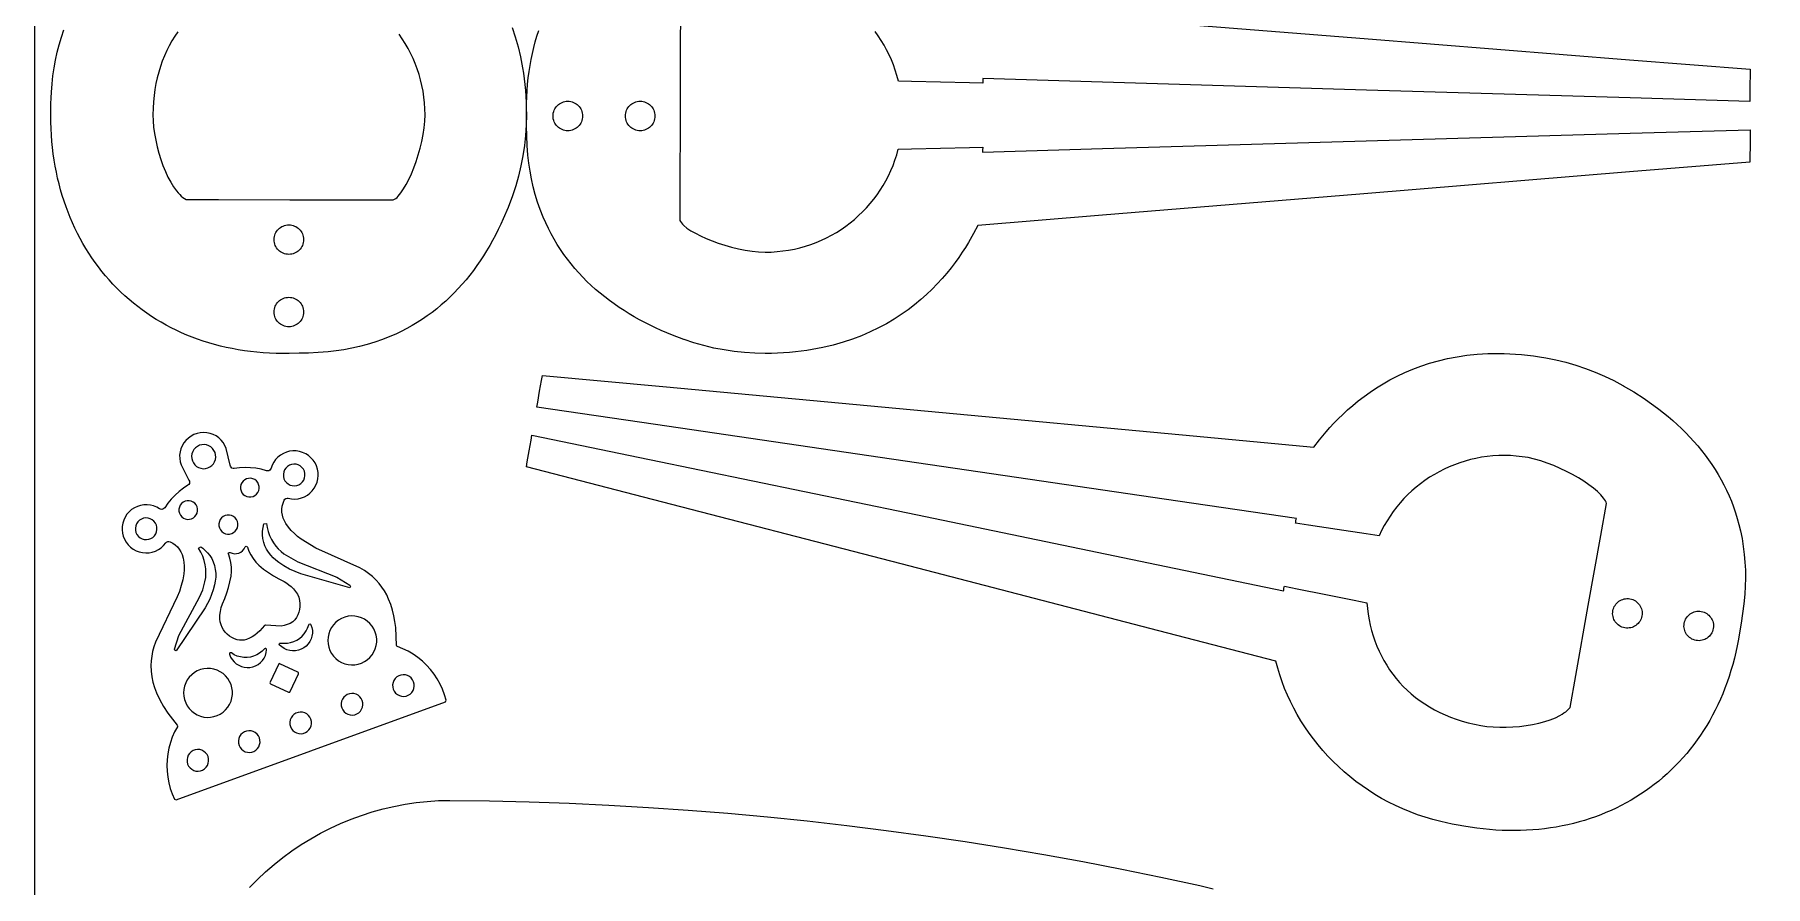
# Model space of a CAD drawing. Extents: x 0 to 1250, y 0 to 2500.
# Drawn here: x 0 to 143.7, y 679.5 to 750.3 of the extents above; entities that cross this region are included whole.
import ezdxf

# ---------------------------------------------------------------- set-up
doc = ezdxf.new("R2010")
doc.units = 0
doc.layers.get('0').update_dxf_attribs({"linetype": 'CONTINUOUS', "lineweight": 25})

msp = doc.modelspace()

# ---------------------------------------------------------------- linework, layer by layer
for points in [[(0, 0), (1250, 0), (1250, 2500), (0, 2500)], [(43.0493, 743.492), (43.0557, 743.617), (43.0742, 743.739), (43.1044, 743.856), (43.1456, 743.969), (43.1972, 744.076), (43.2585, 744.177), (43.329, 744.271), (43.4081, 744.358), (43.4951, 744.437), (43.5894, 744.508), (43.6904, 744.569), (43.7975, 744.621), (43.91, 744.662), (44.0274, 744.692), (44.1491, 744.711), (44.2743, 744.717), (44.3996, 744.711), (44.5212, 744.692), (44.6386, 744.662), (44.7512, 744.621), (44.8583, 744.569), (44.9593, 744.508), (45.0536, 744.437), (45.1406, 744.358), (45.2196, 744.271), (45.2901, 744.177), (45.3515, 744.076), (45.4031, 743.969), (45.4443, 743.856), (45.4744, 743.739), (45.493, 743.617), (45.4993, 743.492), (45.493, 743.367), (45.4744, 743.245), (45.4443, 743.128), (45.4031, 743.015), (45.3515, 742.908), (45.2901, 742.807), (45.2196, 742.713), (45.1406, 742.626), (45.0536, 742.547), (44.9593, 742.476), (44.8583, 742.415), (44.7512, 742.363), (44.6386, 742.322), (44.5212, 742.292), (44.3996, 742.273), (44.2743, 742.267), (44.1491, 742.273), (44.0274, 742.292), (43.91, 742.322), (43.7975, 742.363), (43.6904, 742.415), (43.5894, 742.476), (43.4951, 742.547), (43.4081, 742.626), (43.329, 742.713), (43.2585, 742.807), (43.1972, 742.908), (43.1456, 743.015), (43.1044, 743.128), (43.0742, 743.245), (43.0557, 743.367)], [(49.0641, 743.492), (49.0705, 743.617), (49.089, 743.739), (49.1192, 743.856), (49.1604, 743.969), (49.212, 744.076), (49.2733, 744.177), (49.3438, 744.271), (49.4229, 744.358), (49.5099, 744.437), (49.6042, 744.508), (49.7052, 744.569), (49.8123, 744.621), (49.9248, 744.662), (50.0422, 744.692), (50.1639, 744.711), (50.2891, 744.717), (50.4144, 744.711), (50.536, 744.692), (50.6534, 744.662), (50.766, 744.621), (50.8731, 744.569), (50.9741, 744.508), (51.0684, 744.437), (51.1554, 744.358), (51.2344, 744.271), (51.3049, 744.177), (51.3663, 744.076), (51.4179, 743.969), (51.4591, 743.856), (51.4892, 743.739), (51.5078, 743.617), (51.5141, 743.492), (51.5078, 743.367), (51.4892, 743.245), (51.4591, 743.128), (51.4179, 743.015), (51.3663, 742.908), (51.3049, 742.807), (51.2344, 742.713), (51.1554, 742.626), (51.0684, 742.547), (50.9741, 742.476), (50.8731, 742.415), (50.766, 742.363), (50.6534, 742.322), (50.536, 742.292), (50.4144, 742.273), (50.2891, 742.267), (50.1639, 742.273), (50.0422, 742.292), (49.9248, 742.322), (49.8123, 742.363), (49.7052, 742.415), (49.6042, 742.476), (49.5099, 742.547), (49.4229, 742.626), (49.3438, 742.713), (49.2733, 742.807), (49.212, 742.908), (49.1604, 743.015), (49.1192, 743.128), (49.089, 743.245), (49.0705, 743.367)], [(21.1119, 731.999), (20.9866, 732.005), (20.865, 732.024), (20.7476, 732.054), (20.6351, 732.095), (20.528, 732.147), (20.427, 732.208), (20.3327, 732.278), (20.2457, 732.357), (20.1666, 732.444), (20.0961, 732.539), (20.0347, 732.64), (19.9832, 732.747), (19.942, 732.859), (19.9118, 732.977), (19.8932, 733.098), (19.8869, 733.224), (19.8932, 733.349), (19.9118, 733.471), (19.942, 733.588), (19.9832, 733.701), (20.0347, 733.808), (20.0961, 733.909), (20.1666, 734.003), (20.2457, 734.09), (20.3327, 734.169), (20.427, 734.239), (20.528, 734.301), (20.6351, 734.352), (20.7476, 734.394), (20.865, 734.424), (20.9866, 734.442), (21.1119, 734.449), (21.2372, 734.442), (21.3588, 734.424), (21.4762, 734.394), (21.5887, 734.352), (21.6958, 734.301), (21.7968, 734.239), (21.8911, 734.169), (21.9781, 734.09), (22.0572, 734.003), (22.1277, 733.909), (22.1891, 733.808), (22.2406, 733.701), (22.2818, 733.588), (22.312, 733.471), (22.3306, 733.349), (22.3369, 733.224), (22.3306, 733.098), (22.312, 732.977), (22.2818, 732.859), (22.2406, 732.747), (22.1891, 732.64), (22.1277, 732.539), (22.0572, 732.444), (21.9781, 732.357), (21.8911, 732.278), (21.7968, 732.208), (21.6958, 732.147), (21.5887, 732.095), (21.4762, 732.054), (21.3588, 732.024), (21.2372, 732.005)], [(21.1119, 725.984), (20.9866, 725.99), (20.865, 726.009), (20.7476, 726.039), (20.6351, 726.08), (20.528, 726.132), (20.427, 726.193), (20.3327, 726.264), (20.2457, 726.343), (20.1666, 726.43), (20.0961, 726.524), (20.0347, 726.625), (19.9832, 726.732), (19.942, 726.845), (19.9118, 726.962), (19.8932, 727.084), (19.8869, 727.209), (19.8932, 727.334), (19.9118, 727.456), (19.942, 727.573), (19.9832, 727.686), (20.0347, 727.793), (20.0961, 727.894), (20.1666, 727.988), (20.2457, 728.075), (20.3327, 728.154), (20.427, 728.225), (20.528, 728.286), (20.6351, 728.338), (20.7476, 728.379), (20.865, 728.409), (20.9866, 728.428), (21.1119, 728.434), (21.2372, 728.428), (21.3588, 728.409), (21.4762, 728.379), (21.5887, 728.338), (21.6958, 728.286), (21.7968, 728.225), (21.8911, 728.154), (21.9781, 728.075), (22.0572, 727.988), (22.1277, 727.894), (22.1891, 727.793), (22.2406, 727.686), (22.2818, 727.573), (22.312, 727.456), (22.3306, 727.334), (22.3369, 727.209), (22.3306, 727.084), (22.312, 726.962), (22.2818, 726.845), (22.2406, 726.732), (22.1891, 726.625), (22.1277, 726.524), (22.0572, 726.43), (21.9781, 726.343), (21.8911, 726.264), (21.7968, 726.193), (21.6958, 726.132), (21.5887, 726.08), (21.4762, 726.039), (21.3588, 726.009), (21.2372, 725.99)], [(106.229, 715.993), (106.695, 716.6), (107.25, 717.266), (107.561, 717.616), (107.895, 717.975), (108.252, 718.34), (108.632, 718.71), (109.036, 719.082), (109.465, 719.454), (109.917, 719.824), (110.394, 720.19), (110.895, 720.55), (111.422, 720.901), (111.974, 721.243), (112.552, 721.571), (113.155, 721.885), (113.784, 722.182), (114.44, 722.461), (115.122, 722.718), (115.831, 722.953), (116.568, 723.162), (117.331, 723.344), (118.123, 723.496), (118.942, 723.617), (119.79, 723.704), (120.666, 723.756), (121.57, 723.769), (122.034, 723.761), (122.504, 723.743), (122.982, 723.714), (123.467, 723.674), (123.96, 723.624), (124.46, 723.562), (124.967, 723.488), (125.482, 723.403), (126.319, 723.237), (127.151, 723.035), (127.975, 722.798), (128.789, 722.527), (129.591, 722.221), (130.378, 721.882), (131.148, 721.509), (131.899, 721.102), (131.902, 721.101), (131.908, 721.097), (131.915, 721.094), (131.918, 721.092), (132.794, 720.57), (133.646, 720.02), (134.062, 719.734), (134.47, 719.441), (134.871, 719.141), (135.265, 718.833), (135.651, 718.518), (136.028, 718.195), (136.397, 717.864), (136.757, 717.526), (137.108, 717.18), (137.449, 716.826), (137.781, 716.465), (138.103, 716.095), (138.414, 715.717), (138.715, 715.332), (139.005, 714.938), (139.284, 714.536), (139.552, 714.126), (139.807, 713.707), (140.051, 713.28), (140.282, 712.844), (140.501, 712.4), (140.707, 711.948), (140.9, 711.486), (141.079, 711.016), (141.244, 710.537), (141.396, 710.049), (141.533, 709.553), (141.655, 709.047), (141.788, 708.395), (141.894, 707.74), (141.975, 707.082), (142.031, 706.423), (142.062, 705.762), (142.069, 705.099), (142.054, 704.435), (142.016, 703.771), (141.937, 702.957), (141.83, 702.163), (141.706, 701.373), (141.578, 700.57), (141.488, 700.028), (141.387, 699.494), (141.274, 698.968), (141.15, 698.45), (141.016, 697.939), (140.87, 697.437), (140.714, 696.942), (140.548, 696.456), (140.371, 695.978), (140.184, 695.508), (139.986, 695.046), (139.779, 694.593), (139.562, 694.148), (139.335, 693.712), (139.099, 693.285), (138.853, 692.866), (138.598, 692.456), (138.334, 692.055), (138.061, 691.662), (137.779, 691.279), (137.488, 690.905), (137.189, 690.54), (136.881, 690.185), (136.565, 689.838), (136.24, 689.501), (135.908, 689.174), (135.568, 688.856), (135.22, 688.548), (134.864, 688.249), (134.501, 687.96), (134.131, 687.681), (133.753, 687.412), (133.368, 687.153), (132.977, 686.904), (132.578, 686.666), (132.173, 686.437), (131.762, 686.219), (131.344, 686.011), (130.919, 685.813), (130.489, 685.626), (130.053, 685.45), (129.611, 685.285), (129.163, 685.13), (128.709, 684.986), (128.251, 684.853), (127.786, 684.73), (127.317, 684.619), (126.843, 684.519), (126.364, 684.431), (125.88, 684.353), (125.392, 684.287), (124.899, 684.232), (124.402, 684.189), (123.9, 684.158), (123.395, 684.138), (122.886, 684.13), (122.373, 684.133), (121.856, 684.149), (121.336, 684.176), (120.812, 684.216), (120.285, 684.268), (119.756, 684.331), (119.223, 684.408), (118.687, 684.496), (118.205, 684.584), (117.725, 684.679), (117.245, 684.78), (116.767, 684.889), (116.111, 685.056), (115.467, 685.246), (114.834, 685.457), (114.214, 685.689), (113.606, 685.942), (113.01, 686.213), (112.428, 686.504), (111.86, 686.814), (111.305, 687.141), (110.764, 687.486), (110.237, 687.847), (109.726, 688.224), (109.229, 688.617), (108.748, 689.024), (108.282, 689.446), (107.833, 689.881), (107.399, 690.329), (106.983, 690.79), (106.583, 691.263), (106.201, 691.746), (105.836, 692.241), (105.489, 692.745), (105.161, 693.258), (104.851, 693.781), (104.56, 694.311), (104.288, 694.849), (104.036, 695.394), (103.804, 695.946), (103.592, 696.503), (103.4, 697.065), (103.229, 697.632), (103.079, 698.203), (93.3535, 700.728), (71.9569, 706.283), (50.5603, 711.837), (40.8346, 714.362), (40.9074, 714.772), (41.0677, 715.675), (41.2279, 716.577), (41.3008, 716.988), (51.0529, 714.968), (72.5078, 710.525), (93.9628, 706.082), (103.715, 704.062), (103.725, 704.121), (103.747, 704.25), (103.77, 704.379), (103.78, 704.438), (104.852, 704.221), (107.211, 703.743), (109.571, 703.266), (110.643, 703.049), (110.685, 702.577), (110.745, 702.112), (110.822, 701.652), (110.917, 701.2), (111.028, 700.754), (111.157, 700.317), (111.302, 699.887), (111.464, 699.465), (111.643, 699.052), (111.839, 698.648), (112.05, 698.254), (112.279, 697.87), (112.523, 697.495), (112.783, 697.132), (113.06, 696.78), (113.352, 696.439), (113.66, 696.11), (113.984, 695.793), (114.323, 695.489), (114.677, 695.198), (115.047, 694.92), (115.433, 694.656), (115.833, 694.407), (116.248, 694.172), (116.678, 693.952), (117.123, 693.747), (117.583, 693.558), (118.057, 693.386), (118.545, 693.23), (119.048, 693.091), (119.565, 692.969), (120.096, 692.865), (120.597, 692.792), (121.121, 692.744), (121.66, 692.722), (122.21, 692.723), (122.765, 692.747), (123.318, 692.794), (123.864, 692.863), (124.398, 692.954), (124.913, 693.065), (125.403, 693.196), (125.863, 693.346), (126.287, 693.514), (126.668, 693.701), (126.842, 693.801), (127.002, 693.904), (127.149, 694.013), (127.282, 694.125), (127.4, 694.241), (127.503, 694.36), (127.975, 697.006), (129.015, 702.828), (130.056, 708.649), (130.528, 711.295), (130.493, 711.403), (130.44, 711.516), (130.369, 711.635), (130.282, 711.759), (130.06, 712.018), (129.78, 712.29), (129.448, 712.572), (129.069, 712.858), (128.649, 713.146), (128.196, 713.43), (127.713, 713.708), (127.207, 713.974), (126.684, 714.225), (126.15, 714.458), (125.611, 714.667), (125.072, 714.849), (124.54, 715), (124.02, 715.115), (123.527, 715.191), (123.036, 715.246), (122.548, 715.279), (122.062, 715.292), (121.58, 715.284), (121.102, 715.256), (120.628, 715.208), (120.158, 715.141), (119.694, 715.055), (119.236, 714.95), (118.784, 714.827), (118.339, 714.685), (117.902, 714.526), (117.472, 714.35), (117.051, 714.157), (116.638, 713.947), (116.235, 713.721), (115.841, 713.479), (115.458, 713.222), (115.086, 712.949), (114.725, 712.661), (114.376, 712.36), (114.039, 712.043), (113.715, 711.714), (113.404, 711.37), (113.107, 711.014), (112.825, 710.645), (112.557, 710.263), (112.305, 709.87), (112.069, 709.465), (111.848, 709.049), (111.645, 708.621), (110.562, 708.785), (108.178, 709.146), (105.794, 709.508), (104.71, 709.672), (104.721, 709.733), (104.746, 709.867), (104.77, 710.002), (104.781, 710.063), (94.9257, 711.508), (73.2441, 714.687), (51.5625, 717.866), (41.7072, 719.311), (41.7799, 719.723), (41.9398, 720.628), (42.0998, 721.534), (42.1725, 721.946), (52.1814, 721.016), (74.2009, 718.97), (96.2204, 716.923)], [(11.7408, 686.691), (34.1246, 694.838), (34.1873, 694.957), (34.0511, 695.42), (33.8803, 695.872), (33.6761, 696.309), (33.4396, 696.73), (33.1719, 697.131), (32.875, 697.512), (32.5501, 697.869), (32.1993, 698.201), (31.8246, 698.505), (31.428, 698.78), (31.0119, 699.025), (30.5785, 699.237), (30.1304, 699.417), (30.0822, 699.453), (30.064, 699.511), (29.9868, 701.009), (29.9263, 701.492), (29.837, 701.971), (29.719, 702.443), (29.5727, 702.908), (29.3988, 703.363), (29.2373, 703.706), (29.0516, 704.037), (28.8426, 704.354), (28.6114, 704.655), (28.3591, 704.939), (28.0528, 705.23), (27.7263, 705.499), (27.3814, 705.744), (27.0199, 705.964), (23.3569, 707.6), (22.1316, 708.347), (21.8421, 708.567), (21.5694, 708.808), (21.3151, 709.068), (21.0807, 709.346), (20.8673, 709.64), (20.7446, 709.861), (20.648, 710.094), (20.5788, 710.336), (20.5378, 710.585), (20.5338, 710.839), (20.564, 711.091), (20.6278, 711.337), (20.7242, 711.572), (20.7833, 711.655), (20.8669, 711.714), (20.9657, 711.741), (21.0679, 711.734), (21.3384, 711.686), (21.613, 711.675), (21.8864, 711.703), (22.1536, 711.767), (22.4094, 711.867), (22.649, 712.002), (22.8679, 712.168), (23.062, 712.363), (23.2275, 712.582), (23.3615, 712.822), (23.4613, 713.078), (23.5251, 713.345), (23.5516, 713.619), (23.5404, 713.893), (23.4916, 714.164), (23.4063, 714.425), (23.2858, 714.672), (23.1328, 714.9), (22.9499, 715.105), (22.7406, 715.283), (22.5089, 715.431), (22.2591, 715.545), (21.9959, 715.625), (21.7244, 715.667), (21.4497, 715.672), (21.1768, 715.639), (20.9111, 715.569), (20.6575, 715.463), (20.4208, 715.324), (20.2054, 715.153), (20.0154, 714.954), (19.8545, 714.731), (19.7257, 714.489), (19.6313, 714.231), (19.5898, 714.143), (19.5226, 714.074), (19.4369, 714.029), (19.3414, 714.014), (19.246, 714.03), (18.8115, 714.148), (18.3692, 714.231), (17.9217, 714.28), (17.4718, 714.293), (17.0222, 714.272), (16.5757, 714.215), (16.4794, 714.218), (16.389, 714.251), (16.314, 714.312), (16.2619, 714.393), (16.2382, 714.486), (15.9196, 715.881), (15.809, 716.13), (15.6654, 716.363), (15.4914, 716.573), (15.2906, 716.758), (15.0663, 716.914), (14.823, 717.037), (14.5652, 717.127), (14.2974, 717.18), (14.025, 717.197), (13.7528, 717.176), (13.486, 717.119), (13.2295, 717.025), (12.9881, 716.898), (12.7663, 716.739), (12.5682, 716.551), (12.3976, 716.338), (12.2575, 716.104), (12.1506, 715.852), (12.079, 715.589), (12.0439, 715.318), (12.046, 715.045), (12.0851, 714.775), (12.1608, 714.513), (12.8133, 713.24), (12.8551, 713.153), (12.8674, 713.057), (12.8486, 712.963), (12.801, 712.879), (12.7293, 712.815), (12.3531, 712.568), (11.9964, 712.294), (11.6612, 711.994), (11.3493, 711.67), (11.0624, 711.324), (10.8022, 710.957), (10.7394, 710.883), (10.6567, 710.833), (10.5623, 710.813), (10.4661, 710.823), (10.3783, 710.863), (10.14, 711), (9.8853, 711.103), (9.6189, 711.17), (9.3457, 711.2), (9.071, 711.193), (8.8, 711.147), (8.5377, 711.065), (8.2891, 710.948), (8.059, 710.798), (7.8515, 710.618), (7.6708, 710.411), (7.5202, 710.181), (7.4025, 709.933), (7.3198, 709.671), (7.274, 709.4), (7.2657, 709.125), (7.2951, 708.852), (7.3617, 708.585), (7.4642, 708.33), (7.6007, 708.092), (7.7685, 707.874), (7.9647, 707.682), (8.1853, 707.518), (8.4264, 707.386), (8.6832, 707.288), (8.951, 707.227), (9.2247, 707.202), (9.4992, 707.216), (9.7692, 707.267), (10.0297, 707.354), (10.2758, 707.477), (10.5027, 707.631), (10.7063, 707.816), (10.8827, 708.027), (10.9561, 708.098), (11.0492, 708.141), (11.1513, 708.149), (11.2503, 708.123), (11.4714, 708.008), (11.6752, 707.865), (11.8579, 707.695), (12.0164, 707.503), (12.1478, 707.291), (12.2498, 707.063), (12.34, 706.752), (12.3987, 706.434), (12.4252, 706.111), (12.4192, 705.787), (12.3808, 705.465), (12.2947, 704.972), (12.1768, 704.485), (12.0279, 704.007), (11.8485, 703.539), (10.0296, 699.775), (9.9014, 699.4), (9.7993, 699.018), (9.7236, 698.63), (9.6751, 698.238), (9.6535, 697.843), (9.6721, 697.379), (9.7288, 696.918), (9.8233, 696.463), (9.9549, 696.018), (10.1228, 695.584), (10.4014, 695.004), (10.7143, 694.441), (11.0606, 693.899), (11.439, 693.378), (11.848, 692.881), (11.8712, 692.825), (11.8578, 692.766), (11.6298, 692.34), (11.4345, 691.899), (11.2729, 691.444), (11.1461, 690.978), (11.0545, 690.504), (10.999, 690.025), (10.9797, 689.543), (10.9967, 689.06), (11.05, 688.581), (11.1392, 688.106), (11.2638, 687.64), (11.4233, 687.184), (11.6165, 686.742)], [(14.9799, 715.539), (14.8951, 715.716), (14.7775, 715.873), (14.6315, 716.003), (14.4628, 716.103), (14.2779, 716.168), (14.0838, 716.196), (13.8881, 716.185), (13.6982, 716.137), (13.5214, 716.052), (13.3646, 715.934), (13.2337, 715.788), (13.1339, 715.62), (13.0688, 715.435), (13.0411, 715.241), (13.0518, 715.045), (13.1005, 714.855), (13.1853, 714.678), (13.3029, 714.521), (13.4488, 714.39), (13.6176, 714.291), (13.8025, 714.226), (13.9965, 714.198), (14.1923, 714.209), (14.3822, 714.257), (14.559, 714.342), (14.7158, 714.46), (14.8467, 714.606), (14.9465, 714.774), (15.0116, 714.959), (15.0392, 715.153), (15.0286, 715.349)], [(22.3981, 713.982), (22.3157, 714.151), (22.1997, 714.3), (22.0556, 714.421), (21.8895, 714.509), (21.7086, 714.561), (21.5209, 714.574), (21.3346, 714.548), (21.1578, 714.483), (20.9982, 714.384), (20.8629, 714.253), (20.7577, 714.097), (20.6872, 713.922), (20.6545, 713.737), (20.6611, 713.549), (20.7066, 713.367), (20.7891, 713.198), (20.9049, 713.049), (21.0491, 712.928), (21.2152, 712.84), (21.3961, 712.788), (21.5838, 712.775), (21.7701, 712.801), (21.9469, 712.865), (22.1064, 712.965), (22.2418, 713.096), (22.347, 713.252), (22.4175, 713.426), (22.4502, 713.612), (22.4436, 713.8)], [(18.6022, 712.889), (18.5246, 713.045), (18.4144, 713.18), (18.2768, 713.287), (18.1189, 713.361), (17.9486, 713.397), (17.7745, 713.395), (17.6051, 713.354), (17.4491, 713.277), (17.3142, 713.166), (17.2073, 713.029), (17.1337, 712.871), (17.0971, 712.701), (17.0992, 712.526), (17.1401, 712.357), (17.2176, 712.201), (17.328, 712.066), (17.4655, 711.959), (17.6234, 711.886), (17.7937, 711.849), (17.9679, 711.851), (18.1373, 711.892), (18.2933, 711.97), (18.4281, 712.08), (18.535, 712.217), (18.6086, 712.375), (18.6453, 712.546), (18.643, 712.72)], [(13.4909, 711.029), (13.4134, 711.185), (13.3031, 711.32), (13.1656, 711.427), (13.0076, 711.5), (12.8373, 711.537), (12.6632, 711.535), (12.4939, 711.494), (12.3379, 711.416), (12.2029, 711.306), (12.0961, 711.168), (12.0224, 711.011), (11.9858, 710.84), (11.988, 710.666), (12.0288, 710.497), (12.1064, 710.341), (12.2167, 710.206), (12.3542, 710.099), (12.5121, 710.025), (12.6824, 709.989), (12.8567, 709.991), (13.026, 710.032), (13.182, 710.109), (13.3168, 710.22), (13.4237, 710.357), (13.4973, 710.515), (13.534, 710.685), (13.5318, 710.86)], [(10.1099, 709.51), (10.0274, 709.679), (9.9116, 709.827), (9.7674, 709.948), (9.6013, 710.036), (9.4205, 710.088), (9.2327, 710.101), (9.0465, 710.075), (8.8696, 710.011), (8.7101, 709.911), (8.5747, 709.78), (8.4695, 709.624), (8.3991, 709.45), (8.3663, 709.265), (8.373, 709.077), (8.4184, 708.894), (8.5009, 708.725), (8.6168, 708.577), (8.7609, 708.456), (8.927, 708.367), (9.1079, 708.316), (9.2956, 708.302), (9.4819, 708.329), (9.6587, 708.393), (9.8183, 708.493), (9.9536, 708.623), (10.0588, 708.779), (10.1293, 708.954), (10.162, 709.139), (10.1554, 709.327)], [(16.8409, 709.821), (16.7618, 709.98), (16.6494, 710.117), (16.5092, 710.226), (16.3482, 710.301), (16.1747, 710.339), (15.9971, 710.336), (15.8245, 710.295), (15.6655, 710.216), (15.528, 710.103), (15.419, 709.963), (15.344, 709.802), (15.3066, 709.628), (15.3089, 709.451), (15.3505, 709.278), (15.4296, 709.119), (15.542, 708.982), (15.6822, 708.873), (15.8432, 708.798), (16.0167, 708.76), (16.1943, 708.763), (16.3669, 708.804), (16.526, 708.883), (16.6634, 708.996), (16.7723, 709.136), (16.8474, 709.297), (16.8848, 709.47), (16.8825, 709.648)], [(19.028, 708.079), (18.9639, 708.384), (18.9321, 708.695), (18.9329, 709.007), (18.9664, 709.317), (19.0321, 709.623), (19.2679, 709.644), (19.3178, 709.302), (19.4003, 708.966), (19.5144, 708.64), (19.6592, 708.326), (19.8334, 708.027), (20.0217, 707.772), (20.2313, 707.534), (20.4606, 707.315), (20.708, 707.116), (21.8646, 706.46), (25.0841, 705.183), (26.1634, 704.51), (26.2257, 704.419), (26.1781, 704.307), (22.1116, 705.465), (21.628, 705.646), (21.1597, 705.863), (20.7092, 706.116), (20.2795, 706.402), (20.0366, 706.584), (19.8115, 706.788), (19.606, 707.012), (19.4218, 707.253), (19.2606, 707.51), (19.1236, 707.781)], [(13.7994, 707.718), (13.972, 707.582), (14.1361, 707.436), (14.3504, 707.219), (14.5402, 706.981), (14.7036, 706.724), (14.8387, 706.451), (14.937, 706.143), (15.0032, 705.827), (15.0363, 705.506), (15.036, 705.183), (15.0024, 704.861), (14.9359, 704.545), (14.8299, 704.146), (14.6991, 703.754), (14.5438, 703.371), (14.3647, 702.999), (14.1626, 702.639), (11.7417, 699.053), (11.6339, 699.108), (11.6226, 699.218), (11.9852, 700.352), (13.681, 703.512), (13.8321, 703.82), (13.9601, 704.138), (14.0643, 704.464), (14.144, 704.798), (14.2056, 705.151), (14.2314, 705.509), (14.221, 705.867), (14.1744, 706.223), (14.084, 706.583), (13.9582, 706.931), (13.7979, 707.266), (13.6049, 707.583)], [(17.5212, 707.737), (17.5786, 707.753), (17.6348, 707.734), (17.6698, 707.685), (17.7997, 707.35), (17.9616, 707.03), (18.1537, 706.726), (18.3743, 706.443), (18.6214, 706.182), (19.0111, 705.862), (19.4183, 705.566), (19.8417, 705.293), (20.2799, 705.044), (20.7317, 704.821), (20.933, 704.698), (21.124, 704.559), (21.3036, 704.406), (21.5029, 704.217), (21.6757, 704.004), (21.8189, 703.77), (21.93, 703.519), (22.0071, 703.256), (22.0371, 703.008), (22.0367, 702.759), (22.0059, 702.511), (21.9453, 702.269), (21.8641, 702.046), (21.7498, 701.839), (21.6049, 701.652), (21.433, 701.489), (21.2151, 701.348), (20.9797, 701.24), (20.7313, 701.166), (20.4749, 701.128), (19.1862, 701.209), (19.133, 701.204), (19.0896, 701.174), (18.906, 700.949), (18.7066, 700.739), (18.4924, 700.544), (18.2882, 700.374), (18.0669, 700.227), (17.8312, 700.105), (17.5836, 700.008), (17.394, 699.963), (17.2, 699.944), (17.0052, 699.951), (16.813, 699.984), (16.5871, 700.061), (16.3722, 700.165), (16.1716, 700.295), (15.9882, 700.448), (15.8249, 700.622), (15.6837, 700.811), (15.5679, 701.016), (15.4795, 701.234), (15.4199, 701.462), (15.39, 701.695), (15.3909, 702.021), (15.4253, 702.345), (15.493, 702.664), (15.5931, 702.975), (15.7864, 703.418), (15.956, 703.872), (16.1012, 704.334), (16.2219, 704.803), (16.3176, 705.277), (16.3462, 705.649), (16.3371, 706.022), (16.2907, 706.392), (16.2074, 706.756), (16.088, 707.11), (16.084, 707.169), (16.1145, 707.22), (16.1685, 707.245), (16.2271, 707.235), (16.4015, 707.166), (16.5863, 707.135), (16.7735, 707.143), (16.9551, 707.188), (17.1236, 707.27), (17.2718, 707.385), (17.3933, 707.527), (17.4829, 707.692)], [(133.474, 701.966), (133.445, 701.844), (133.406, 701.728), (133.356, 701.617), (133.296, 701.514), (133.226, 701.417), (133.149, 701.328), (133.063, 701.248), (132.97, 701.176), (132.87, 701.113), (132.765, 701.06), (132.655, 701.017), (132.541, 700.985), (132.423, 700.964), (132.302, 700.954), (132.179, 700.957), (132.054, 700.973), (131.932, 701.001), (131.816, 701.04), (131.705, 701.09), (131.601, 701.15), (131.505, 701.22), (131.416, 701.298), (131.336, 701.384), (131.264, 701.477), (131.201, 701.576), (131.148, 701.681), (131.105, 701.791), (131.073, 701.906), (131.052, 702.024), (131.042, 702.144), (131.045, 702.267), (131.061, 702.392), (131.089, 702.514), (131.128, 702.631), (131.178, 702.741), (131.238, 702.845), (131.308, 702.941), (131.386, 703.03), (131.471, 703.111), (131.564, 703.183), (131.664, 703.245), (131.769, 703.299), (131.879, 703.341), (131.993, 703.374), (132.112, 703.395), (132.232, 703.404), (132.355, 703.401), (132.48, 703.386), (132.602, 703.358), (132.719, 703.318), (132.829, 703.268), (132.933, 703.208), (133.029, 703.139), (133.118, 703.061), (133.199, 702.975), (133.271, 702.882), (133.333, 702.782), (133.386, 702.677), (133.429, 702.567), (133.461, 702.453), (133.483, 702.335), (133.492, 702.214), (133.489, 702.091)], [(28.2878, 700.626), (28.1724, 700.885), (28.0222, 701.126), (27.8399, 701.343), (27.6291, 701.533), (27.394, 701.691), (27.1391, 701.816), (26.8695, 701.903), (26.5902, 701.952), (26.3068, 701.962), (26.0248, 701.933), (25.7496, 701.864), (25.4866, 701.758), (25.2411, 701.616), (25.0176, 701.441), (24.8206, 701.238), (24.6539, 701.008), (24.5207, 700.758), (24.4238, 700.491), (24.3649, 700.214), (24.345, 699.931), (24.3649, 699.648), (24.4238, 699.371), (24.5208, 699.104), (24.654, 698.854), (24.8206, 698.624), (25.0176, 698.42), (25.2411, 698.246), (25.4866, 698.104), (25.7496, 697.998), (26.0248, 697.929), (26.3068, 697.9), (26.5902, 697.909), (26.8694, 697.959), (27.1392, 698.046), (27.3941, 698.171), (27.6291, 698.329), (27.8399, 698.519), (28.0222, 698.736), (28.1724, 698.977), (28.2878, 699.236), (28.366, 699.508), (28.4055, 699.789), (28.4054, 700.073), (28.366, 700.354)], [(139.397, 700.922), (139.369, 700.8), (139.33, 700.683), (139.279, 700.573), (139.219, 700.469), (139.15, 700.373), (139.072, 700.284), (138.986, 700.203), (138.893, 700.131), (138.794, 700.068), (138.689, 700.015), (138.579, 699.973), (138.464, 699.94), (138.346, 699.919), (138.225, 699.91), (138.102, 699.913), (137.978, 699.928), (137.856, 699.956), (137.739, 699.996), (137.629, 700.046), (137.525, 700.106), (137.428, 700.175), (137.34, 700.253), (137.259, 700.339), (137.187, 700.432), (137.124, 700.532), (137.071, 700.637), (137.028, 700.747), (136.996, 700.861), (136.975, 700.979), (136.966, 701.1), (136.969, 701.223), (136.984, 701.347), (137.012, 701.47), (137.052, 701.586), (137.102, 701.697), (137.162, 701.8), (137.231, 701.897), (137.309, 701.986), (137.395, 702.066), (137.488, 702.138), (137.587, 702.201), (137.692, 702.254), (137.802, 702.297), (137.917, 702.329), (138.035, 702.35), (138.156, 702.359), (138.279, 702.357), (138.403, 702.341), (138.525, 702.313), (138.642, 702.274), (138.752, 702.224), (138.856, 702.163), (138.953, 702.094), (139.041, 702.016), (139.122, 701.93), (139.194, 701.837), (139.257, 701.738), (139.31, 701.633), (139.353, 701.523), (139.385, 701.408), (139.406, 701.29), (139.415, 701.169), (139.412, 701.047)], [(22.7946, 701.277), (22.8516, 701.299), (22.9112, 701.284), (22.9507, 701.237), (23.025, 701.006), (23.063, 700.767), (23.0639, 700.524), (23.0277, 700.285), (22.9551, 700.053), (22.848, 699.835), (22.7088, 699.637), (22.5409, 699.462), (22.3481, 699.315), (22.135, 699.199), (21.9068, 699.117), (21.6686, 699.071), (21.4262, 699.062), (21.1853, 699.09), (20.9515, 699.155), (20.7304, 699.255), (20.5273, 699.387), (20.3469, 699.549), (20.3201, 699.604), (20.3307, 699.665), (20.3747, 699.708), (20.4354, 699.717), (20.7103, 699.691), (20.9863, 699.701), (21.2584, 699.749), (21.5218, 699.832), (21.7716, 699.95), (22.0034, 700.1), (22.2129, 700.28), (22.3966, 700.486), (22.551, 700.715), (22.6734, 700.963), (22.7614, 701.225)], [(19.2673, 699.156), (19.2522, 699.216), (19.2051, 699.255), (19.144, 699.26), (19.0916, 699.228), (18.8979, 699.031), (18.6796, 698.862), (18.4407, 698.723), (18.1853, 698.618), (17.9182, 698.547), (17.6441, 698.514), (17.3679, 698.517), (17.0946, 698.557), (16.829, 698.633), (16.5762, 698.744), (16.3403, 698.888), (16.2817, 698.906), (16.2235, 698.887), (16.1876, 698.837), (16.1875, 698.776), (16.2789, 698.551), (16.4038, 698.343), (16.559, 698.157), (16.7409, 697.996), (16.9452, 697.866), (17.1672, 697.768), (17.4015, 697.705), (17.6426, 697.679), (17.8849, 697.69), (18.1227, 697.738), (18.3502, 697.822), (18.5623, 697.94), (18.7537, 698.089), (18.9201, 698.265), (19.0575, 698.465), (19.1627, 698.684), (19.2331, 698.916)], [(16.312, 696.267), (16.1966, 696.526), (16.0463, 696.767), (15.8641, 696.984), (15.6533, 697.174), (15.4182, 697.332), (15.1633, 697.457), (14.8937, 697.544), (14.6144, 697.594), (14.3309, 697.603), (14.049, 697.574), (13.7738, 697.505), (13.5108, 697.399), (13.2653, 697.257), (13.0418, 697.083), (12.8448, 696.879), (12.6781, 696.649), (12.5449, 696.399), (12.448, 696.132), (12.389, 695.855), (12.3692, 695.572), (12.389, 695.289), (12.448, 695.012), (12.545, 694.745), (12.6781, 694.495), (12.8448, 694.265), (13.0418, 694.062), (13.2653, 693.887), (13.5108, 693.745), (13.7738, 693.639), (14.049, 693.57), (14.331, 693.541), (14.6144, 693.551), (14.8936, 693.6), (15.1634, 693.687), (15.4182, 693.812), (15.6533, 693.97), (15.8641, 694.16), (16.0464, 694.377), (16.1966, 694.618), (16.3119, 694.877), (16.3901, 695.149), (16.4297, 695.43), (16.4296, 695.714), (16.3901, 695.995)], [(21.8603, 697.302), (20.3769, 697.994), (20.3259, 698.003), (20.2772, 697.985), (20.244, 697.945), (19.5523, 696.462), (19.5433, 696.411), (19.561, 696.362), (19.6006, 696.329), (21.084, 695.637), (21.135, 695.628), (21.1837, 695.646), (21.2169, 695.686), (21.9087, 697.169), (21.9177, 697.22), (21.9, 697.269)], [(31.4746, 696.494), (31.3921, 696.663), (31.2763, 696.811), (31.1322, 696.932), (30.9661, 697.02), (30.7852, 697.072), (30.5975, 697.085), (30.4111, 697.059), (30.2344, 696.995), (30.0747, 696.895), (29.9395, 696.764), (29.8342, 696.608), (29.7637, 696.434), (29.7311, 696.249), (29.7376, 696.06), (29.7832, 695.878), (29.8656, 695.709), (29.9815, 695.56), (30.1256, 695.44), (30.2917, 695.351), (30.4726, 695.299), (30.6602, 695.286), (30.8466, 695.312), (31.0234, 695.377), (31.183, 695.477), (31.3184, 695.607), (31.4235, 695.763), (31.494, 695.938), (31.5268, 696.123), (31.5201, 696.311)], [(27.2055, 694.94), (27.1231, 695.109), (27.0072, 695.257), (26.8632, 695.378), (26.697, 695.466), (26.5161, 695.518), (26.3285, 695.531), (26.1421, 695.505), (25.9653, 695.441), (25.8057, 695.341), (25.6704, 695.21), (25.5652, 695.054), (25.4947, 694.88), (25.462, 694.695), (25.4686, 694.507), (25.5141, 694.324), (25.5966, 694.155), (25.7124, 694.007), (25.8565, 693.886), (26.0227, 693.797), (26.2035, 693.746), (26.3912, 693.732), (26.5776, 693.759), (26.7544, 693.823), (26.914, 693.923), (27.0492, 694.053), (27.1545, 694.209), (27.225, 694.384), (27.2576, 694.569), (27.2511, 694.757)], [(22.9365, 693.386), (22.854, 693.555), (22.7382, 693.703), (22.594, 693.824), (22.4279, 693.913), (22.2471, 693.964), (22.0593, 693.978), (21.8731, 693.951), (21.6962, 693.887), (21.5367, 693.787), (21.4014, 693.657), (21.2962, 693.501), (21.2257, 693.326), (21.193, 693.141), (21.1996, 692.953), (21.2451, 692.77), (21.3276, 692.601), (21.4434, 692.453), (21.5875, 692.332), (21.7536, 692.244), (21.9345, 692.192), (22.1222, 692.179), (22.3085, 692.205), (22.4853, 692.269), (22.6448, 692.369), (22.7802, 692.5), (22.8854, 692.656), (22.9559, 692.83), (22.9886, 693.015), (22.982, 693.203)], [(18.6675, 691.832), (18.585, 692.001), (18.4692, 692.15), (18.325, 692.27), (18.1589, 692.359), (17.978, 692.411), (17.7903, 692.424), (17.604, 692.398), (17.4272, 692.333), (17.2677, 692.234), (17.1323, 692.103), (17.0271, 691.947), (16.9566, 691.772), (16.9239, 691.587), (16.9306, 691.399), (16.976, 691.216), (17.0585, 691.047), (17.1744, 690.899), (17.3185, 690.778), (17.4846, 690.69), (17.6655, 690.638), (17.8532, 690.625), (18.0395, 690.651), (18.2163, 690.715), (18.3758, 690.815), (18.5112, 690.946), (18.6164, 691.102), (18.6869, 691.276), (18.7196, 691.461), (18.713, 691.65)], [(14.3985, 690.278), (14.316, 690.447), (14.2001, 690.596), (14.056, 690.717), (13.8899, 690.805), (13.709, 690.857), (13.5213, 690.87), (13.3349, 690.844), (13.1582, 690.779), (12.9986, 690.68), (12.8633, 690.549), (12.7581, 690.393), (12.6876, 690.219), (12.6549, 690.033), (12.6614, 689.845), (12.707, 689.663), (12.7894, 689.494), (12.9053, 689.345), (13.0495, 689.224), (13.2156, 689.136), (13.3964, 689.084), (13.5841, 689.071), (13.7705, 689.097), (13.9472, 689.162), (14.1068, 689.261), (14.2422, 689.392), (14.3474, 689.548), (14.4179, 689.722), (14.4506, 689.908), (14.4439, 690.096)]]:
    msp.add_lwpolyline(points, close=True)
for points in [[(53.6235, 752.019), (53.6174, 749.331), (53.604, 743.418), (53.5905, 737.504), (53.5844, 734.816), (53.6376, 734.716), (53.7097, 734.614), (53.8, 734.509), (53.9075, 734.403), (54.1712, 734.186), (54.4944, 733.966), (54.8705, 733.747), (55.2933, 733.53), (55.7561, 733.32), (56.2525, 733.119), (56.7761, 732.929), (57.3204, 732.755), (57.8788, 732.598), (58.445, 732.462), (59.0125, 732.35), (59.5747, 732.264), (60.1253, 732.208), (60.6577, 732.184), (61.156, 732.195), (61.6487, 732.227), (62.1355, 732.279), (62.6159, 732.35), (63.0894, 732.442), (63.5557, 732.553), (64.0143, 732.682), (64.4648, 732.83), (64.9067, 732.995), (65.3396, 733.178), (65.7631, 733.378), (66.1768, 733.594), (66.5802, 733.827), (66.9729, 734.075), (67.3544, 734.338), (67.7243, 734.617), (68.0823, 734.909), (68.4277, 735.216), (68.7604, 735.536), (69.0797, 735.869), (69.3853, 736.215), (69.6767, 736.573), (69.9535, 736.943), (70.2152, 737.324), (70.4616, 737.716), (70.692, 738.118), (70.906, 738.531), (71.1034, 738.953), (71.2835, 739.384), (71.446, 739.824), (71.5905, 740.272), (71.7164, 740.729), (72.8121, 740.755), (75.2224, 740.814), (77.6328, 740.872), (78.7284, 740.898), (78.7282, 740.836), (78.7275, 740.7), (78.7269, 740.563), (78.7266, 740.501), (88.6831, 740.789), (110.587, 741.423), (132.492, 742.058), (142.448, 742.346), (142.448, 741.928), (142.448, 741.008), (142.447, 740.088), (142.447, 739.67), (132.429, 738.848), (110.389, 737.04), (88.3485, 735.231), (78.3301, 734.409), (77.9765, 733.731), (77.5462, 732.979), (77.3007, 732.58), (77.0342, 732.168), (76.7459, 731.747), (76.4354, 731.317), (76.1019, 730.88), (75.7449, 730.439), (75.3636, 729.996), (74.9576, 729.553), (74.5261, 729.112), (74.0685, 728.674), (73.5842, 728.242), (73.0725, 727.818), (72.533, 727.404), (71.9648, 727.002), (71.3674, 726.614), (70.7401, 726.242), (70.0824, 725.888), (69.3936, 725.554), (68.673, 725.243), (67.9201, 724.955), (67.1342, 724.694), (66.3147, 724.461), (65.461, 724.258), (64.5724, 724.087), (64.1148, 724.015), (63.6483, 723.951), (63.1727, 723.897), (62.6881, 723.851), (62.1942, 723.816), (61.6911, 723.79), (61.1786, 723.774), (60.6567, 723.769), (59.8032, 723.787), (58.949, 723.841), (58.0964, 723.931), (57.2477, 724.057), (56.4053, 724.219), (55.5712, 724.417), (54.7479, 724.65), (53.9375, 724.92), (53.9344, 724.921), (53.9274, 724.924), (53.9205, 724.926), (53.9173, 724.927), (52.9636, 725.289), (52.0294, 725.683), (51.5703, 725.892), (51.117, 726.109), (50.6697, 726.336), (50.2286, 726.571), (49.794, 726.814), (49.3663, 727.067), (48.9457, 727.328), (48.5324, 727.599), (48.1268, 727.878), (47.7291, 728.167), (47.3396, 728.466), (46.9585, 728.774), (46.5862, 729.092), (46.2229, 729.419), (45.8688, 729.757), (45.5244, 730.104), (45.1898, 730.462), (44.8652, 730.83), (44.5511, 731.208), (44.2476, 731.597), (43.9551, 731.996), (43.6738, 732.406), (43.4039, 732.827), (43.1458, 733.259), (42.8998, 733.702), (42.666, 734.156), (42.4448, 734.621), (42.2365, 735.098), (41.9923, 735.717), (41.7736, 736.344), (41.58, 736.977), (41.4107, 737.617), (41.2651, 738.263), (41.1427, 738.914), (41.0428, 739.57), (40.9648, 740.231), (40.9013, 741.047), (40.869, 741.847), (40.8535, 742.647), (40.8399, 743.46), (40.8346, 744.009), (40.8418, 744.552), (40.8613, 745.09), (40.8931, 745.622), (40.937, 746.148), (40.993, 746.668), (41.0608, 747.182), (41.1404, 747.69), (41.2317, 748.192), (41.3344, 748.687), (41.4486, 749.176), (41.574, 749.659), (41.7106, 750.134), (41.8582, 750.603)], [(39.6488, 750.855), (39.9101, 750.069), (40.1431, 749.249), (40.3459, 748.396), (40.5164, 747.507), (40.5889, 747.049), (40.6526, 746.583), (40.7071, 746.107), (40.7523, 745.623), (40.788, 745.129), (40.8137, 744.626), (40.8293, 744.113), (40.8346, 743.591), (40.8166, 742.738), (40.7625, 741.884), (40.6725, 741.031), (40.5466, 740.182), (40.3847, 739.34), (40.1869, 738.506), (39.9533, 737.683), (39.6838, 736.872), (39.6827, 736.869), (39.6802, 736.862), (39.6777, 736.855), (39.6766, 736.852), (39.315, 735.898), (38.9212, 734.964), (38.712, 734.505), (38.4943, 734.052), (38.2681, 733.604), (38.0332, 733.163), (37.7896, 732.729), (37.5372, 732.301), (37.2757, 731.88), (37.0052, 731.467), (36.7254, 731.061), (36.4363, 730.664), (36.1378, 730.274), (35.8297, 729.893), (35.5119, 729.521), (35.1843, 729.157), (34.8469, 728.803), (34.4994, 728.459), (34.1417, 728.124), (33.7738, 727.8), (33.3956, 727.486), (33.0068, 727.182), (32.6075, 726.89), (32.1974, 726.608), (31.7765, 726.338), (31.3447, 726.08), (30.9018, 725.834), (30.4477, 725.601), (29.9823, 725.379), (29.5055, 725.171), (28.8864, 724.927), (28.2599, 724.708), (27.6264, 724.515), (26.9865, 724.345), (26.3407, 724.2), (25.6894, 724.077), (25.0333, 723.977), (24.3729, 723.899), (23.5572, 723.836), (22.7565, 723.804), (21.9568, 723.788), (21.1441, 723.774), (20.5951, 723.769), (20.0516, 723.776), (19.5138, 723.796), (18.9818, 723.828), (18.4557, 723.872), (17.9355, 723.928), (17.4214, 723.995), (16.9135, 724.075), (16.4118, 724.166), (15.9165, 724.269), (15.4276, 724.383), (14.9453, 724.509), (14.4696, 724.645), (14.0007, 724.793), (13.5387, 724.951), (13.0836, 725.121), (12.6355, 725.301), (12.1946, 725.491), (11.761, 725.692), (11.3347, 725.903), (10.9158, 726.125), (10.5045, 726.356), (10.1008, 726.597), (9.7048, 726.849), (9.3167, 727.109), (8.9365, 727.38), (8.5643, 727.66), (8.2003, 727.949), (7.8445, 728.247), (7.497, 728.555), (7.158, 728.871), (6.8275, 729.196), (6.5056, 729.53), (6.1924, 729.872), (5.888, 730.223), (5.5926, 730.583), (5.3061, 730.95), (5.0288, 731.326), (4.7607, 731.709), (4.5019, 732.1), (4.2525, 732.5), (4.0126, 732.906), (3.7823, 733.32), (3.5618, 733.742), (3.351, 734.17), (3.1501, 734.606), (2.9592, 735.049), (2.7785, 735.499), (2.6079, 735.955), (2.4476, 736.418), (2.2977, 736.888), (2.1583, 737.364), (2.0294, 737.846), (1.9113, 738.334), (1.804, 738.828), (1.7075, 739.328), (1.622, 739.834), (1.5476, 740.346), (1.4843, 740.863), (1.4324, 741.385), (1.3918, 741.913), (1.3627, 742.446), (1.3452, 742.984), (1.3393, 743.526), (1.3423, 744.016), (1.3518, 744.506), (1.3683, 744.996), (1.3925, 745.485), (1.4437, 746.161), (1.5186, 746.828), (1.6167, 747.488), (1.7375, 748.139), (1.8804, 748.782), (2.0448, 749.415), (2.2303, 750.039), (2.4364, 750.653)], [(11.9036, 750.494), (11.6479, 750.12), (11.4073, 749.734), (11.1822, 749.334), (10.973, 748.921), (10.7801, 748.496), (10.6038, 748.059), (10.4445, 747.609), (10.3025, 747.147), (10.1783, 746.673), (10.0722, 746.188), (9.9845, 745.691), (9.9157, 745.183), (9.8661, 744.664), (9.8361, 744.133), (9.826, 743.592), (9.841, 743.086), (9.8849, 742.563), (9.956, 742.027), (10.0526, 741.486), (10.173, 740.944), (10.3155, 740.407), (10.4784, 739.881), (10.6601, 739.371), (10.8588, 738.883), (11.0728, 738.423), (11.3005, 737.997), (11.5402, 737.609), (11.7901, 737.265), (11.9184, 737.112), (12.0486, 736.972), (12.1806, 736.846), (12.314, 736.734), (12.4488, 736.638), (12.5846, 736.558), (15.2725, 736.552), (21.186, 736.539), (27.0994, 736.525), (29.7873, 736.519), (29.8873, 736.572), (29.9898, 736.644), (30.0945, 736.735), (30.201, 736.842), (30.4178, 737.106), (30.6375, 737.429), (30.8569, 737.805), (31.0733, 738.228), (31.2836, 738.691), (31.485, 739.187), (31.6744, 739.711), (31.8489, 740.255), (32.0057, 740.813), (32.1416, 741.38), (32.2539, 741.947), (32.3396, 742.509), (32.3957, 743.06), (32.4193, 743.592), (32.4087, 744.091), (32.3772, 744.583), (32.3253, 745.07), (32.2534, 745.55), (32.1619, 746.024), (32.0512, 746.49), (31.9218, 746.949), (31.7742, 747.399), (31.6087, 747.841), (31.4258, 748.274), (31.2259, 748.698), (31.0095, 749.111), (30.7769, 749.515), (30.5287, 749.907), (30.2653, 750.289)], [(88.3595, 751.678), (110.396, 749.924), (132.432, 748.169), (142.448, 747.371), (142.448, 746.954), (142.447, 746.038), (142.445, 745.121), (142.445, 744.705), (132.49, 745), (110.59, 745.65), (88.6892, 746.3), (78.7344, 746.596), (78.7346, 746.536), (78.7351, 746.405), (78.7355, 746.274), (78.7357, 746.214), (77.642, 746.241), (75.2358, 746.302), (72.8296, 746.363), (71.7358, 746.391), (71.6121, 746.848), (71.4723, 747.296), (71.3165, 747.735), (71.1449, 748.164), (70.9577, 748.583), (70.7551, 748.992), (70.5373, 749.39), (70.3044, 749.777), (70.0566, 750.153), (69.7941, 750.516)], [(17.8524, 679.395), (18.5039, 680.061), (19.1817, 680.7), (19.8849, 681.311), (20.6124, 681.893), (21.3628, 682.445), (22.1348, 682.966), (22.9274, 683.456), (23.7392, 683.913), (24.5688, 684.337), (25.4149, 684.727), (26.2761, 685.082), (27.151, 685.402), (28.0381, 685.687), (28.9361, 685.935), (29.8433, 686.147), (30.7583, 686.322), (31.6797, 686.459), (32.6059, 686.559), (33.5354, 686.622), (34.4667, 686.647), (37.7726, 686.604), (41.0778, 686.524), (44.3818, 686.407), (47.6845, 686.253), (50.9852, 686.063), (54.2836, 685.836), (57.5792, 685.572), (60.8717, 685.272), (64.1606, 684.935), (67.4457, 684.562), (70.7263, 684.152), (74.0023, 683.706), (77.273, 683.223), (80.5382, 682.704), (83.7974, 682.149), (87.0502, 681.558), (90.2963, 680.93), (93.5351, 680.267), (96.7665, 679.567), (97.8724, 679.297)]]:
    msp.add_lwpolyline(points)

doc.saveas('drawing.dxf')
